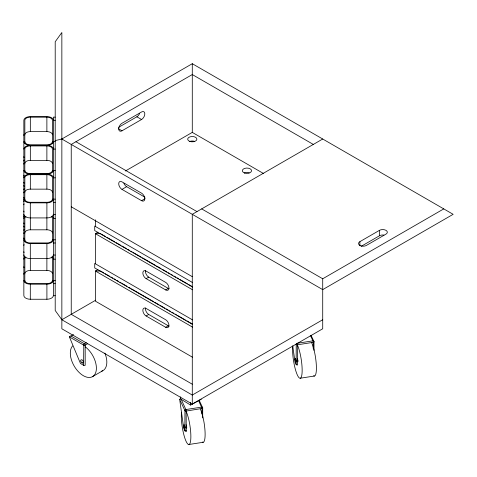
<?xml version="1.0" encoding="UTF-8"?>
<svg xmlns="http://www.w3.org/2000/svg" width="477" height="477" viewBox="0 0 477 477"><rect width="100%" height="100%" fill="white"/><g stroke="black" fill="none" stroke-linecap="round" stroke-linejoin="round"><path stroke-width="0.72" d="M24.81 134.8L24.858 134.371A5.497 3.172 0 0 1 29.586 131.64L47.622 131.64A5.497 3.172 0 0 1 52.357 134.371L52.404 134.8M24.81 163.557L24.858 163.122A5.497 3.172 0 0 1 29.586 160.391L47.622 160.391A5.497 3.172 0 0 1 52.357 163.122L52.404 163.557M24.81 192.309L24.858 191.879A5.497 3.172 0 0 1 29.586 189.148L47.622 189.148A5.497 3.172 0 0 1 52.357 191.879L52.404 192.309M24.81 232.979L24.858 232.543A5.497 3.172 0 0 1 29.586 229.813L47.622 229.813A5.497 3.172 0 0 1 52.357 232.543L52.404 232.979M24.81 273.643L24.858 273.208A5.497 3.172 0 0 1 29.586 270.477L47.622 270.477A5.497 3.172 0 0 1 52.357 273.208L52.404 273.643M52.404 141.609L52.357 142.039A5.497 3.172 0 0 1 47.622 144.769L29.586 144.769A5.497 3.172 0 0 1 24.858 142.039L24.81 141.609M52.404 170.361L52.357 170.796A5.497 3.172 0 0 1 47.622 173.527L29.586 173.527A5.497 3.172 0 0 1 24.858 170.796L24.81 170.361M52.404 199.118L52.357 199.547A5.497 3.172 0 0 1 47.622 202.278L29.586 202.278A5.497 3.172 0 0 1 24.858 199.547L24.81 199.118M52.404 239.782L52.357 240.211A5.497 3.172 0 0 1 47.622 242.942L29.586 242.942A5.497 3.172 0 0 1 24.858 240.211L24.81 239.782M52.404 280.446L52.357 280.881A5.497 3.172 0 0 1 47.622 283.612L29.586 283.612A5.497 3.172 0 0 1 24.858 280.881L24.81 280.446M179.674 399.398L180.067 398.891L181.027 398.945L186.137 410.166L186.239 431.244A1.109 0.638 0 0 1 184.879 430.791L183.734 428.322L179.674 399.398L184.957 410.691L184.879 430.791M69.398 336.923L69.851 336.285L70.96 336.017L84.399 343.774A1.109 0.638 60 0 1 85.18 345.127L85.18 365.31A1.109 0.638 0 0 1 83.618 365.31L80.488 363.504L69.398 336.923L83.785 345.175L83.618 365.31M296.211 344.221L296.169 364.523A1.109 0.638 0 0 0 297.523 364.977L297.237 343.273A1.109 0.871 -24.9 0 0 296.265 343.953M201.992 408.443L201.914 414.012M313.276 342.176L313.204 348.419M202.027 408.455L186.239 411.061A1.109 0.638 0 0 1 184.879 410.608A1.109 0.871 -24.9 0 1 185.947 409.54L201.628 407.114A1.109 0.871 -24.9 0 1 202.695 407.847L202.695 417.941M296.217 344.257L296.169 344.34A1.109 0.638 0 0 0 297.523 344.793L313.401 342.289M202.105 408.521L198.617 400.638M61.849 139.01L192.285 63.703L453.15 214.316L322.714 289.622L61.849 139.01L55.207 140.602M118.546 127.365L136.851 116.793A4.609 2.665 -60 0 0 139.672 113.282M121.981 130.805L141.544 119.506A4.609 2.665 -60 0 0 144.805 113.86A4.609 2.665 -60 0 0 141.544 111.976L121.981 123.275A4.609 2.665 -60 0 0 118.719 128.921A4.609 2.665 -60 0 0 121.981 130.805L118.457 128.772M125.433 170.981L192.285 132.385L263.751 173.646M121.981 189.393L141.544 200.686A4.609 2.665 60 0 0 144.805 198.802A4.609 2.665 60 0 0 141.544 193.155L121.981 181.862A4.609 2.665 60 0 0 118.719 183.74A4.609 2.665 60 0 0 121.981 189.393L126.673 186.68L144.978 197.245M141.544 200.686L145.068 198.653M97.94 232.186L95.37 233.67L95.37 263.793M322.714 139.01L192.285 214.316L192.285 404.091L322.714 328.784L322.714 278.777L201.676 208.896M97.94 269.541L95.37 271.025L95.37 301.148L192.577 357.267M192.285 404.091L61.849 328.784L61.849 32.514L55.207 41.767L55.207 310.491L61.849 319.745L95.704 300.2M146.111 278.628L165.674 289.927A4.609 2.665 60 0 0 168.936 288.042A4.609 2.665 60 0 0 165.674 282.396L146.111 271.097A4.609 2.665 60 0 0 142.85 272.981A4.609 2.665 60 0 0 146.111 278.628L148.717 277.125L168.286 288.418A4.609 2.665 60 0 0 169.126 288.776M70.817 336.1L73.512 334.544M165.674 289.927L168.286 288.418M86.313 342.671L84.399 343.774A1.109 0.638 -60 0 0 83.618 345.127A1.109 0.638 0 0 0 85.18 345.127L87.732 343.655M146.111 315.983L165.674 327.276A4.609 2.665 60 0 0 168.936 325.392A4.609 2.665 60 0 0 165.674 319.745L146.111 308.452A4.609 2.665 60 0 0 142.85 310.33A4.609 2.665 60 0 0 146.111 315.983L148.717 314.474L168.286 325.767A4.609 2.665 60 0 0 169.126 326.131M82.05 362.902L82.443 362.675M165.674 327.276L168.286 325.767M92.282 376.776L102.716 370.748M359.891 241.654L379.453 230.355A4.609 2.665 0 0 1 385.976 230.355A4.609 2.665 0 0 1 385.976 234.124L366.414 245.416A4.609 2.665 0 0 1 359.891 245.416A4.609 2.665 0 0 1 359.891 241.654L359.891 245.721M361.155 246.347L379.453 235.775A4.609 2.665 0 0 1 383.907 235.089M322.714 278.777L443.759 208.896M322.714 319.745L192.285 395.051L61.849 319.745M180.455 396.864L180.455 398.861L190.561 405.068L201.312 399.237M202.117 408.55L201.914 408.634A1.109 0.638 0 0 0 202.695 407.847L199.225 400.376M297.237 343.273L312.912 340.846A1.109 0.871 -24.9 0 1 313.985 341.586L313.985 350.327M296.074 361.304L298.125 360.988M295.591 361.787L296.128 361.703M300.248 378.219L314.504 376.013M185.47 427.464L186.841 427.255M188.964 444.486L203.214 442.28M52.404 143.052L52.357 119.912A5.497 3.172 0 0 0 47.622 117.181L29.586 117.181A5.497 3.172 0 0 0 24.858 119.912L24.81 143.052M52.404 171.809L52.357 148.663A5.497 3.172 0 0 0 47.622 145.932L29.586 145.932A5.497 3.172 0 0 0 24.858 148.663L24.81 171.809M52.404 200.376L52.357 177.42A5.497 3.172 0 0 0 47.622 174.689L29.586 174.689A5.497 3.172 0 0 0 24.858 177.42L24.81 200.107M55.207 117.133L53.364 117.133L53.364 295.71L55.207 295.71M55.207 120.323L53.364 120.323A6.457 3.727 0 0 0 46.907 116.597L30.307 116.597A6.457 3.727 0 0 0 23.85 120.323L23.85 295.525A6.457 3.727 0 0 0 30.307 299.252L46.907 299.252A6.457 3.727 0 0 0 53.364 295.525M55.207 141.627L53.364 141.627A6.457 3.727 0 0 1 46.907 145.354L30.307 145.354A6.457 3.727 0 0 1 23.85 141.627M55.207 149.08L53.364 149.08A6.457 3.727 0 0 0 46.907 145.354M55.207 170.378L53.364 170.378A6.457 3.727 0 0 1 46.907 174.105L30.307 174.105A6.457 3.727 0 0 1 23.85 170.378M55.207 177.832L53.364 177.832A6.457 3.727 0 0 0 46.907 174.105M55.207 199.136L53.364 199.136A6.457 3.727 0 0 1 46.907 202.862L30.307 202.862A6.457 3.727 0 0 1 23.85 199.136M53.364 202.331L55.207 202.331M53.364 214.376L55.207 214.376M55.207 218.502L53.364 218.502A6.457 3.727 0 0 0 52.029 216.23M100.587 233.67L95.37 233.67L192.577 289.795M55.207 239.8L53.364 239.8A6.457 3.727 0 0 1 46.907 243.526L30.307 243.526A6.457 3.727 0 0 1 23.85 239.8M53.364 242.996L55.207 242.996M53.364 255.046L55.207 255.046M55.207 259.166L53.364 259.166A6.457 3.727 0 0 0 52.029 256.894M55.207 280.464L53.364 280.464A6.457 3.727 0 0 1 46.907 284.191L30.307 284.191A6.457 3.727 0 0 1 23.85 280.464M53.364 283.66L55.207 283.66M313.323 144.436L192.285 74.549L71.24 144.436L71.24 314.325L192.285 384.206M136.851 116.793L141.544 119.506M75.938 141.723L196.977 211.603M71.24 206.785L192.285 276.672M192.583 282.569L94.72 226.062L94.72 230.582L192.583 287.082M101.231 234.04L105.733 236.64M107.021 237.385L114.742 241.845M116.03 242.584L120.532 245.184M121.82 245.929L126.322 248.529M127.609 249.274L129.541 250.383M130.829 251.129L132.111 251.874M133.399 252.613L141.12 257.073M142.408 257.813L155.275 265.242M156.563 265.987L161.065 268.587M162.353 269.332L166.855 271.932M168.142 272.671L170.074 273.786M171.356 274.531L172.644 275.271M173.932 276.016L175.864 277.131M177.152 277.87L178.434 278.616M179.722 279.361L187.443 283.815M188.731 284.56L192.589 286.79M192.583 319.918L94.72 263.417L94.72 267.937L192.583 324.438M103.807 272.88L100.587 271.025L95.37 271.025L192.577 327.144M105.089 273.625L109.597 276.225M110.885 276.964L112.81 278.079M114.098 278.824L115.386 279.564M116.674 280.309L118.6 281.424M119.888 282.163L121.176 282.909M122.464 283.654L126.965 286.254M128.897 287.369L130.185 288.108M131.467 288.853L153.344 301.482M154.631 302.227L159.133 304.827M160.421 305.566L164.923 308.166M166.211 308.911L168.142 310.026M169.43 310.765L170.718 311.511M172 312.256L173.932 313.365M175.22 314.11L176.508 314.856M177.79 315.595L185.511 320.055M186.799 320.794L192.589 324.139M311.087 335.355L313.985 341.586A1.109 0.638 0 0 1 313.204 342.367L312.954 340.942L310.455 335.546M296.169 364.523L295.019 362.055L292.753 346.069M185.66 430.01L186.239 431.244M379.453 230.355L379.453 235.775M192.285 63.703L192.285 132.672M190.561 402.403L190.561 405.068M95.37 219.831L95.37 226.444M52.404 240.307L52.357 218.084A5.497 3.172 0 0 0 51.266 216.57M52.404 281.895L52.357 258.749A5.497 3.172 0 0 0 51.266 257.234M46.877 117.151L46.877 131.61M46.877 145.908L46.877 160.367M46.877 174.66L46.877 189.119M46.907 202.862L46.877 229.783M46.907 243.526L46.877 270.447M46.907 284.191L46.907 299.252M30.337 117.151L30.337 131.61M30.337 145.908L30.337 160.367M30.337 174.66L30.337 189.119M30.307 202.862L30.337 229.783M30.307 243.526L30.337 270.447M30.307 284.191L30.307 299.252M24.81 241.44L24.858 218.084A5.497 3.172 0 0 1 25.949 216.57M24.81 281.895L24.858 258.749A5.497 3.172 0 0 1 25.949 257.234M24.071 157.648A6.457 3.727 0 0 1 23.85 156.689M23.85 135.385A6.457 3.727 0 0 1 24.071 134.425M23.85 149.08A6.457 3.727 0 0 1 30.307 145.354M24.071 227.07A6.457 3.727 0 0 1 23.85 226.104M23.85 204.806A6.457 3.727 0 0 1 24.071 203.84M24.071 212.009A6.457 3.727 0 0 1 23.85 211.043M23.85 189.745A6.457 3.727 0 0 1 24.071 188.779M24.071 238.983A6.457 3.727 0 0 1 23.85 238.017M23.85 216.719A6.457 3.727 0 0 1 24.071 215.753M24.071 223.922A6.457 3.727 0 0 1 23.85 222.956M23.85 201.658A6.457 3.727 0 0 1 24.071 200.692M23.85 274.227A6.457 3.727 0 0 1 24.071 273.261M23.85 259.166A6.457 3.727 0 0 1 25.186 256.894M24.071 267.734A6.457 3.727 0 0 1 23.85 266.774M23.85 245.47A6.457 3.727 0 0 1 24.071 244.504M24.071 252.673A6.457 3.727 0 0 1 23.85 251.713M23.85 230.409A6.457 3.727 0 0 1 24.071 229.443M24.071 198.319A6.457 3.727 0 0 1 23.85 197.353M23.85 176.055A6.457 3.727 0 0 1 24.071 175.089M24.071 183.257A6.457 3.727 0 0 1 23.85 182.292M23.85 160.993A6.457 3.727 0 0 1 24.071 160.028M53.364 254.861A6.457 3.727 0 0 1 46.907 258.588L30.307 258.588A6.457 3.727 0 0 1 23.85 254.861M23.85 233.563A6.457 3.727 0 0 1 24.071 232.597M23.85 218.502A6.457 3.727 0 0 1 25.186 216.23M53.364 214.197A6.457 3.727 0 0 1 46.907 217.923L30.307 217.923A6.457 3.727 0 0 1 23.85 214.197M23.85 192.893A6.457 3.727 0 0 1 24.071 191.933M23.85 177.832A6.457 3.727 0 0 1 30.307 174.105M24.071 186.406A6.457 3.727 0 0 1 23.85 185.44M23.85 164.142A6.457 3.727 0 0 1 24.071 163.176M148.717 314.474A4.609 2.665 60 0 1 145.568 307.915M148.717 277.125A4.609 2.665 60 0 1 145.568 270.566M297.523 358.877A1.842 0.388 81.2 0 1 297.845 360.773A1.842 0.388 81.2 0 1 297.66 361.822M297.398 344.99A18.448 3.899 81.2 0 1 302.132 371.666A18.448 3.899 81.2 0 1 296.497 372.913A18.448 3.899 81.2 0 1 292.777 346.01M311.648 342.778A18.448 3.899 81.2 0 1 316.299 364.678A18.448 3.899 81.2 0 1 313.616 375.769M186.084 424.757A1.842 0.388 81.2 0 1 186.567 427.285A1.842 0.388 81.2 0 1 186.09 427.78M192.869 403.238A1.842 1.067 0 0 1 192.571 403.488M185.809 426.688A1.842 0.388 81.2 0 1 185.809 427.941M186.108 411.252A18.448 3.899 81.2 0 1 190.848 437.934A18.448 3.899 81.2 0 1 185.207 439.18A18.448 3.899 81.2 0 1 181.493 412.277M200.364 409.045A18.448 3.899 81.2 0 1 205.015 430.946A18.448 3.899 81.2 0 1 202.326 442.036M85.294 346.868A18.448 10.655 60 0 1 95.823 372.281A18.448 10.655 60 0 1 77.679 370.933A18.448 10.655 60 0 1 72.587 345.92M104.874 353.075A18.448 10.655 60 0 1 101.637 371.178M126.673 186.68A4.609 2.665 60 0 1 123.853 183.168M189.977 141.377A4.609 2.665 0 0 1 194.586 141.377M244.629 172.93A4.609 2.665 0 0 1 249.238 172.93M295.114 359.348A1.842 0.388 81.2 0 0 295.859 362.103A1.842 0.388 81.2 0 0 295.806 359.384A1.842 0.388 81.2 0 0 295.114 359.348M183.83 425.615A1.842 0.388 81.2 0 0 184.569 428.37A1.842 0.388 81.2 0 0 184.516 425.651A1.842 0.388 81.2 0 0 183.83 425.615M80.792 361.059A1.842 1.067 60 0 0 82.974 362.991A1.842 1.067 60 0 0 82.39 360.135A1.842 1.067 60 0 0 80.792 361.059M189.977 141.466A4.609 2.665 0 0 0 196.894 139.165A4.609 2.665 0 0 0 189.977 136.857A4.609 2.665 0 0 0 189.977 141.466M244.629 173.02A4.609 2.665 0 0 0 251.546 170.712A4.609 2.665 0 0 0 244.629 168.411A4.609 2.665 0 0 0 244.629 173.02"/></g></svg>
